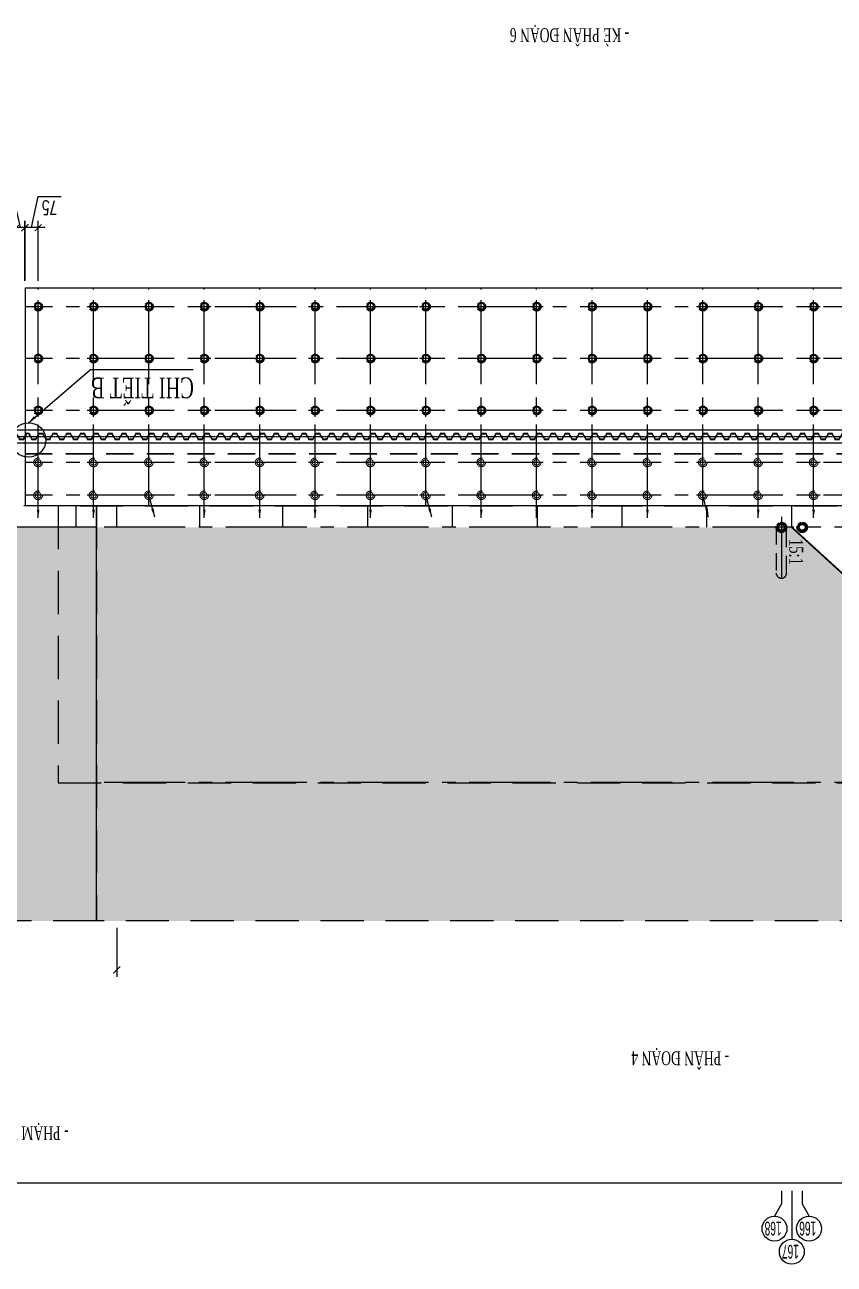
# Model space of a CAD drawing. Extents: x -57534 to 10615, y -13723 to 96319.
# Drawn here: x -40419 to -35743, y 45298 to 52462 of the extents above; entities that cross this region are included whole.
import ezdxf
from ezdxf.enums import TextEntityAlignment as Align

# ---------------------------------------------------------------- set-up
doc = ezdxf.new("R2010")
doc.units = 0
doc.header["$LTSCALE"] = 5
doc.header["$MEASUREMENT"] = 0
for name, pattern in [('CENTER', [2, 1.25, -0.25, 0.25, -0.25]), ('CENTER2', [1.125, 0.75, -0.125, 0.125, -0.125]), ('HIDDEN', [0.375, 0.25, -0.125])]:
    doc.linetypes.add(name, pattern=pattern)
doc.layers.get('0').update_dxf_attribs({"linetype": 'CONTINUOUS'})
doc.layers.get('DEFPOINTS').update_dxf_attribs({"linetype": 'CONTINUOUS'})
for name, color, linetype in [('BORDER', 2, 'CONTINUOUS'), ('CENTER', 9, 'CENTER2'), ('Coc', 2, 'CONTINUOUS'), ('Cochh', 7, 'CONTINUOUS'), ('Cu', 230, 'CONTINUOUS'), ('Dam', 4, 'CONTINUOUS'), ('DIMENSION', 4, 'CONTINUOUS'), ('HATCH', 7, 'CONTINUOUS'), ('HIDDEN', 4, 'HIDDEN'), ('Net vang', 2, 'CONTINUOUS'), ('STEEL', 1, 'CONTINUOUS'), ('TEXT', 3, 'CONTINUOUS')]:
    doc.layers.add(name, color=color, linetype=linetype)
doc.layers.add('Border k in', color=241, linetype='CONTINUOUS', lineweight=30, plot=False)
doc.layers.add('KHUAT', color=235, linetype='HIDDEN', lineweight=18)
doc.styles.add('DIM', font='romans.shx', dxfattribs={"width": 0.65})
doc.styles.get("Standard").update_dxf_attribs({"font": 'vn_vni.shx', "width": 0.9})
doc.styles.add('THUONG', font='vntimeh.shx', dxfattribs={"width": 0.65})
doc.dimstyles.new('1-400', dxfattribs={"dimscale": 400, "dimtxt": 0.22, "dimasz": 0.12, "dimexe": 0.1, "dimexo": 0.1, "dimgap": 0.08, "dimtad": 1, "dimdec": 0, "dimzin": 0, "dimdsep": 46, "dimtxsty": 'DIM', "dimblk": 'ARCHTICK', "dimcen": 0.15, "dimdle": 0.1, "dimclrd": 4, "dimclre": 7, "dimclrt": 2, "dimaunit": 1, "dimadec": 0, "dimazin": 0, "dimtfac": 1, "dimtdec": 0, "dimtix": 1, "dimtmove": 1, "dimatfit": 3, "dimfxl": 1, "dimtolj": 1, "dimtzin": 0, "dimarcsym": 0})
doc.dimstyles.new('400.Ph', dxfattribs={"dimscale": 400, "dimtxt": 0.2, "dimasz": 0.1, "dimexe": 0.1, "dimexo": 0.1, "dimgap": 0.06, "dimtad": 1, "dimdec": 0, "dimzin": 0, "dimdsep": 46, "dimtxsty": 'DIM', "dimblk": 'ARCHTICK', "dimcen": 0.15, "dimdle": 0.1, "dimclrd": 256, "dimclre": 7, "dimclrt": 6, "dimadec": 0, "dimazin": 0, "dimtfac": 1, "dimtdec": 0, "dimtix": 1, "dimtmove": 0, "dimatfit": 3, "dimfxl": 1, "dimtolj": 1, "dimtzin": 0, "dimarcsym": 0})

# ---------------------------------------------------------------- blocks, each defined once
blk = doc.blocks.new('CocD500_HH')
at = {"layer": 'CENTER', "ltscale": 50}
for p, q in [((-37.5, 0), (37.5, 0)), ((0, 37.5), (0, -37.5))]:
    blk.add_line(p, q, dxfattribs=at)
at = {"layer": 'KHUAT', "ltscale": 100}
for radius in [25, 16]:
    blk.add_circle((0, 0), radius, dxfattribs=at)
blk = doc.blocks.new('_ArchTick')
at = {"color": 0, "linetype": 'ByBlock', "const_width": 0.15}
blk.add_lwpolyline([(-0.5, -0.5), (0.5, 0.5)], dxfattribs=at)
blk = doc.blocks.new('*D97')
at = {"layer": 'DEFPOINTS', "color": 0}
for p in [(-12849.1, 15143.5), (-50569.1, 13627.7), (-12849.1, 13627.7)]:
    blk.add_point(p, dxfattribs=at)
at = {"layer": 'DIMENSION', "lineweight": -2}
blk.add_line((-50609.1, 15143.5), (-12809.1, 15143.5), dxfattribs=at)
at = {"layer": 'DIMENSION', "color": 7, "lineweight": -2}
for p, q in [((-50569.1, 13667.7), (-50569.1, 15183.5)), ((-12849.1, 13667.7), (-12849.1, 15183.5))]:
    blk.add_line(p, q, dxfattribs=at)
at = {"layer": 'DIMENSION', "lineweight": -2, "xscale": 40, "yscale": 40, "zscale": 40, "rotation": 180}
blk.add_blockref('_ArchTick', (-50569.1, 15143.5), dxfattribs=at)
at = {"layer": 'DIMENSION', "lineweight": -2, "xscale": 40, "yscale": 40, "zscale": 40}
blk.add_blockref('_ArchTick', (-12849.1, 15143.5), dxfattribs=at)
at = {"layer": 'DIMENSION', "color": 6, "insert": (-31669.1, 15207.5), "char_height": 80, "attachment_point": 5, "style": 'DIM'}
blk.add_mtext('\\A1;37720', dxfattribs=at)
blk = doc.blocks.new('cocbs')
at = {"layer": 'Coc'}
h = blk.add_hatch(color=256, dxfattribs=at)
h.paths.add_polyline_path([(-46596.3, 9805.7), (-46596.3, 9796.7, -0.414214), (-46580.3, 9780.7), (-46571.3, 9780.7, 0.414214)])
h.paths.add_polyline_path([(-46571.3, 9780.7), (-46580.3, 9780.7, -0.414214), (-46596.3, 9764.7), (-46596.3, 9755.7, 0.414214)])
h.paths.add_polyline_path([(-46612.3, 9780.7), (-46621.3, 9780.7, 0.414214), (-46596.3, 9755.7), (-46596.3, 9764.7, -0.414214)])
h.paths.add_polyline_path([(-46596.3, 9796.7), (-46596.3, 9805.7, 0.414214), (-46621.3, 9780.7), (-46612.3, 9780.7, -0.414214)])
at = {"layer": 'Coc', "color": 8, "linetype": 'HIDDEN', "ltscale": 50}
for radius in [25, 16]:
    blk.add_circle((-46596.3, 9780.7), radius, dxfattribs=at)
at = {"layer": 'Cochh', "linetype": 'CENTER', "ltscale": 25}
for p, q in [((-46596.3, 9818.2), (-46596.3, 9743.2)), ((-46633.8, 9780.7), (-46558.8, 9780.7))]:
    blk.add_line(p, q, dxfattribs=at)
blk = doc.blocks.new('*D212')
at = {"layer": 'DEFPOINTS', "color": 0}
for p in [(-20056.1, 9967.7), (-19981.1, 9967.7), (-19981.1, 9620.6)]:
    blk.add_point(p, dxfattribs=at)
at = {"layer": 'DIMENSION', "color": 7, "lineweight": -2}
for p, q in [((-20056.1, 9927.7), (-20056.1, 9580.6)), ((-19981.1, 9927.7), (-19981.1, 9580.6))]:
    blk.add_line(p, q, dxfattribs=at)
at = {"layer": 'DIMENSION', "lineweight": -2}
for p, q in [((-20096.1, 9620.6), (-19941.1, 9620.6)), ((-20018.6, 9620.6), (-20056.2, 9440.5)), ((-20056.2, 9440.5), (-20188.4, 9440.5))]:
    blk.add_line(p, q, dxfattribs=at)
at = {"layer": 'DIMENSION', "lineweight": -2, "xscale": 40, "yscale": 40, "zscale": 40, "rotation": 180}
blk.add_blockref('_ArchTick', (-20056.1, 9620.6), dxfattribs=at)
at = {"layer": 'DIMENSION', "lineweight": -2, "xscale": 40, "yscale": 40, "zscale": 40}
blk.add_blockref('_ArchTick', (-19981.1, 9620.6), dxfattribs=at)
at = {"layer": 'DIMENSION', "color": 6, "insert": (-20122.3, 9504.5), "char_height": 80, "attachment_point": 5, "style": 'DIM'}
blk.add_mtext('\\A1;75', dxfattribs=at)
blk = doc.blocks.new('*D213')
at = {"layer": 'DEFPOINTS', "color": 0}
for p in [(-19979.1, 9967.7), (-19929.1, 9967.7), (-19929.1, 9620.6)]:
    blk.add_point(p, dxfattribs=at)
at = {"layer": 'DIMENSION', "color": 7, "lineweight": -2}
for p, q in [((-19979.1, 9927.7), (-19979.1, 9580.6)), ((-19929.1, 9927.7), (-19929.1, 9580.6))]:
    blk.add_line(p, q, dxfattribs=at)
at = {"layer": 'DIMENSION', "lineweight": -2}
for p, q in [((-20019.1, 9620.6), (-19889.1, 9620.6)), ((-19954.1, 9620.6), (-19914.7, 9440.6)), ((-19914.7, 9440.6), (-19782.5, 9440.6))]:
    blk.add_line(p, q, dxfattribs=at)
at = {"layer": 'DIMENSION', "lineweight": -2, "xscale": 40, "yscale": 40, "zscale": 40, "rotation": 180}
blk.add_blockref('_ArchTick', (-19979.1, 9620.6), dxfattribs=at)
at = {"layer": 'DIMENSION', "lineweight": -2, "xscale": 40, "yscale": 40, "zscale": 40}
blk.add_blockref('_ArchTick', (-19929.1, 9620.6), dxfattribs=at)
at = {"layer": 'DIMENSION', "color": 6, "insert": (-19848.6, 9504.6), "char_height": 80, "attachment_point": 5, "style": 'DIM'}
blk.add_mtext('\\A1;50', dxfattribs=at)
blk = doc.blocks.new('Cu thep kieu IVL')
at = {"layer": 'CENTER'}
for p, q in [((-20, 19.2), (-20, 14.8)), ((20, 19.2), (20, 14.8))]:
    blk.add_line(p, q, dxfattribs=at)
at = {"layer": 'Cu'}
blk.add_lwpolyline([(-11.6, 2.3, 0.331206), (-10.7, 1.6), (10.7, 1.6, 0.331206), (11.6, 2.3), (18.1, 18.4, -0.331206), (19.1, 19.2), (20.3, 19.2, -0.223582), (21.5, 18.6, -0.452935), (21.1, 16.7), (20, 16.2, -0.518485), (19.2, 16.4, -0.300037), (19.7, 16.9), (20.7, 17.4, 0.427626), (20.8, 18.1, 0.215462), (20.3, 18.4), (19.5, 18.4, 0.331206), (18.7, 17.8), (13.4, 1.3, -0.331206), (11.7, 0), (-11.7, 0, -0.331206), (-13.4, 1.3), (-18.7, 17.8, 0.331206), (-19.5, 18.4), (-20.3, 18.4, 0.215462), (-20.8, 18.1, 0.427626), (-20.7, 17.4), (-19.7, 16.9, -0.300037), (-19.2, 16.4, -0.518485), (-20, 16.2), (-21.1, 16.7, -0.452935), (-21.5, 18.6, -0.223582), (-20.3, 19.2), (-19.1, 19.2, -0.331206), (-18.1, 18.4)], format="xyb", close=True, dxfattribs=at)
blk = doc.blocks.new('Cu PD6')
at = {"layer": 'STEEL', "extrusion": (0, 0, -1), "zscale": -1, "rotation": 180}
for p in [(3132.5, 0), (3052.5, 0), (2972.5, 0), (2892.5, 0), (2812.5, 0), (2732.5, 0), (2652.5, 0), (2572.5, 0), (2492.5, 0), (2412.5, 0), (2332.5, 0), (2252.5, 0), (2172.5, 0), (2092.5, 0), (2012.5, 0), (1932.5, 0), (1852.5, 0), (1772.5, 0), (1692.5, 0), (1612.5, 0), (1532.5, 0), (1452.5, 0), (1372.5, 0), (1292.5, 0), (1212.5, 0), (1132.5, 0), (1052.5, 0), (972.5, 0), (892.5, 0), (812.5, 0), (732.5, 0), (652.5, 0), (572.5, 0), (492.5, 0), (412.5, 0), (332.5, 0), (252.5, 0), (172.5, 0), (92.5, 0), (12.5, 0), (-67.5, 0), (-147.5, 0), (-227.5, 0), (-307.5, 0), (-387.5, 0), (-467.5, 0), (-547.5, 0), (-627.5, 0), (-707.5, 0), (-787.5, 0), (-867.5, 0), (-947.5, 0), (-1027.5, 0), (-1107.5, 0), (-1187.5, 0), (-1267.5, 0), (-1347.5, 0), (-1427.5, 0), (-1507.5, 0), (-1587.5, 0), (-1667.5, 0), (-1747.5, 0), (-1827.5, 0), (-1907.5, 0), (-1987.5, 0), (-2067.5, 0), (-2147.5, 0), (-2227.5, 0), (-2307.5, 0), (-2387.5, 0), (-2467.5, 0), (-2547.5, 0), (-2627.5, 0), (-2707.5, 0), (-2787.5, 0), (-2867.5, 0), (-2947.5, 0), (-3027.5, 0), (-3107.5, 0), (-3187.5, 0), (-3267.5, 0), (-3347.5, 0), (-3427.5, 0), (-3507.5, 0), (-3587.5, 0), (-3667.5, 0), (-3747.5, 0), (-3827.5, 0), (-3907.5, 0), (-3987.5, 0)]:
    blk.add_blockref('Cu thep kieu IVL', p, dxfattribs=at)
at = {"layer": 'STEEL', "extrusion": (0, 0, -1), "zscale": -1}
for p in [(3092.5, -34), (3012.5, -34), (2932.5, -34), (2852.5, -34), (2772.5, -34), (2692.5, -34), (2612.5, -34), (2532.5, -34), (2452.5, -34), (2372.5, -34), (2292.5, -34), (2212.5, -34), (2132.5, -34), (2052.5, -34), (1972.5, -34), (1892.5, -34), (1812.5, -34), (1732.5, -34), (1652.5, -34), (1572.5, -34), (1492.5, -34), (1412.5, -34), (1332.5, -34), (1252.5, -34), (1172.5, -34), (1092.5, -34), (1012.5, -34), (932.5, -34), (852.5, -34), (772.5, -34), (692.5, -34), (612.5, -34), (532.5, -34), (452.5, -34), (372.5, -34), (292.5, -34), (212.5, -34), (132.5, -34), (52.5, -34), (-27.5, -34), (-107.5, -34), (-187.5, -34), (-267.5, -34), (-347.5, -34), (-427.5, -34), (-507.5, -34), (-587.5, -34), (-667.5, -34), (-747.5, -34), (-827.5, -34), (-907.5, -34), (-987.5, -34), (-1067.5, -34), (-1147.5, -34), (-1227.5, -34), (-1307.5, -34), (-1387.5, -34), (-1467.5, -34), (-1547.5, -34), (-1627.5, -34), (-1707.5, -34), (-1787.5, -34), (-1867.5, -34), (-1947.5, -34), (-2027.5, -34), (-2107.5, -34), (-2187.5, -34), (-2267.5, -34), (-2347.5, -34), (-2427.5, -34), (-2507.5, -34), (-2587.5, -34), (-2667.5, -34), (-2747.5, -34), (-2827.5, -34), (-2907.5, -34), (-2987.5, -34), (-3067.5, -34), (-3147.5, -34), (-3227.5, -34), (-3307.5, -34), (-3387.5, -34), (-3467.5, -34), (-3547.5, -34), (-3627.5, -34), (-3707.5, -34), (-3787.5, -34), (-3867.5, -34), (-3947.5, -34)]:
    blk.add_blockref('Cu thep kieu IVL', p, dxfattribs=at)
blk = doc.blocks.new('Cu PD7')
at = {"layer": 'STEEL', "extrusion": (0, 0, -1), "zscale": -1, "rotation": 180}
for p in [(3377.2, 234.3), (3297.2, 234.3), (3217.2, 234.3), (3137.2, 234.3), (3057.2, 234.3), (2977.2, 234.3), (2897.2, 234.3), (2817.2, 234.3), (2737.2, 234.3), (2657.2, 234.3), (2577.2, 234.3), (2497.2, 234.3), (2417.2, 234.3), (2337.2, 234.3), (2257.2, 234.3), (2177.2, 234.3), (2097.2, 234.3), (2017.2, 234.3), (1937.2, 234.3), (1857.2, 234.3), (1777.2, 234.3), (1697.2, 234.3), (1617.2, 234.3), (1537.2, 234.3), (1457.2, 234.3), (1377.2, 234.3), (1297.2, 234.3), (1217.2, 234.3), (1137.2, 234.3), (1057.2, 234.3), (977.2, 234.3), (897.2, 234.3), (817.2, 234.3), (737.2, 234.3), (657.2, 234.3), (577.2, 234.3), (497.2, 234.3), (417.2, 234.3), (337.2, 234.3), (257.2, 234.3), (177.2, 234.3), (97.2, 234.3), (17.2, 234.3), (-62.8, 234.3), (-142.8, 234.3), (-222.8, 234.3), (-302.8, 234.3), (-382.8, 234.3), (-462.8, 234.3), (-542.8, 234.3), (-622.8, 234.3), (-702.8, 234.3), (-782.8, 234.3), (-862.8, 234.3), (-942.8, 234.3), (-1022.8, 234.3), (-1102.8, 234.3), (-1182.8, 234.3), (-1262.8, 234.3), (-1342.8, 234.3), (-1422.8, 234.3)]:
    blk.add_blockref('Cu thep kieu IVL', p, dxfattribs=at)
at = {"layer": 'STEEL', "extrusion": (0, 0, -1), "zscale": -1}
for p in [(3337.2, 200.3), (3257.2, 200.3), (3177.2, 200.3), (3097.2, 200.3), (3017.2, 200.3), (2937.2, 200.3), (2857.2, 200.3), (2777.2, 200.3), (2697.2, 200.3), (2617.2, 200.3), (2537.2, 200.3), (2457.2, 200.3), (2377.2, 200.3), (2297.2, 200.3), (2217.2, 200.3), (2137.2, 200.3), (2057.2, 200.3), (1977.2, 200.3), (1897.2, 200.3), (1817.2, 200.3), (1737.2, 200.3), (1657.2, 200.3), (1577.2, 200.3), (1497.2, 200.3), (1417.2, 200.3), (1337.2, 200.3), (1257.2, 200.3), (1177.2, 200.3), (1097.2, 200.3), (1017.2, 200.3), (937.2, 200.3), (857.2, 200.3), (777.2, 200.3), (697.2, 200.3), (617.2, 200.3), (537.2, 200.3), (457.2, 200.3), (377.2, 200.3), (297.2, 200.3), (217.2, 200.3), (137.2, 200.3), (57.2, 200.3), (-22.8, 200.3), (-102.8, 200.3), (-182.8, 200.3), (-262.8, 200.3), (-342.8, 200.3), (-422.8, 200.3), (-502.8, 200.3), (-582.8, 200.3), (-662.8, 200.3), (-742.8, 200.3), (-822.8, 200.3), (-902.8, 200.3), (-982.8, 200.3), (-1062.8, 200.3), (-1142.8, 200.3), (-1222.8, 200.3), (-1302.8, 200.3), (-1382.8, 200.3), (-1462.8, 200.3)]:
    blk.add_blockref('Cu thep kieu IVL', p, dxfattribs=at)
blk = doc.blocks.new('A$C7E87390C')
at = {"layer": 'DIMENSION'}
h = blk.add_hatch(dxfattribs=at)
h.set_pattern_fill('DOTS', color=8, scale=1000, style=0)
h.set_pattern_definition([(0, (51337.62, -5928.34), (31.25, 62.5), [0, -62.5])])
h.paths.add_polyline_path([(23517.5, 7424.4), (23517.5, 7699.4), (38488.5, 7699.4), (38488.5, 5424.4), (26927.5, 5424.4), (26407.5, 5899.4), (25917.5, 5899.4), (25457.5, 6363), (24998.6, 6382.1), (24477.5, 6899.4), (23577.5, 7424.4)])
at = {"layer": 'HATCH'}
h = blk.add_hatch(dxfattribs=at)
h.set_pattern_fill('ANSI31', color=256, scale=50, angle=-10, style=0)
h.set_pattern_definition([(35, (31404.4576, -15311.7244), (-3.5848527, 5.1197003), [])])
h.paths.add_polyline_path([(26838, 5429.6, 1), (26897.1, 5419.1, 1)])
h.paths.add_polyline_path([(26884.3, 5421.4, -1), (26850.8, 5427.3, -1)], flags=16)
h = blk.add_hatch(dxfattribs=at)
h.set_pattern_fill('ANSI31', color=256, scale=50, style=0)
h.set_pattern_definition([(45, (35056.3135, -14208.87), (-4.4194174, 4.4194174), [])])
h.paths.add_polyline_path([(26957.5, 5424.4, 1), (27017.5, 5424.4, 1)])
h.paths.add_polyline_path([(27004.5, 5424.4, -1), (26970.5, 5424.4, -1)], flags=16)
at = {"layer": 'BORDER'}
for p, q in [((31356.5, 5299.4), (24166.5, 5299.4)), ((31356.5, 5299.4), (24166.5, 5299.4)), ((31356.5, 4039.4), (31356.5, 5299.4)), ((31356.5, 4039.4), (24166.5, 4039.4))]:
    blk.add_line(p, q, dxfattribs=at)
blk.add_lwpolyline([(30944.5, 7699.4), (30944.5, 5299.4), (23400.5, 5299.4), (23400.5, 7699.4)], dxfattribs=at)
at = {"layer": 'Border k in', "linetype": 'HIDDEN', "ltscale": 125}
blk.add_line((31356.5, 4999.4), (24166.5, 4999.4), dxfattribs=at)
at = {"layer": 'CENTER', "ltscale": 125}
for p, q in [((23400.5, 6899.4), (30944.5, 6899.4)), ((26987.5, 5364.4), (26987.5, 5718.8)), ((23400.5, 5424.4), (30944.5, 5424.4)), ((26927.5, 5424.4), (26927.5, 5299.4)), ((27417.5, 5424.4), (27417.5, 5299.4)), ((27907.5, 5424.4), (27907.5, 5299.4)), ((28397.5, 5424.4), (28397.5, 5299.4)), ((28887.5, 5424.4), (28887.5, 5299.4)), ((29377.5, 5424.4), (29377.5, 5299.4)), ((29867.5, 5424.4), (29867.5, 5299.4)), ((30347.5, 5424.4), (30347.5, 5299.4)), ((30827.5, 5424.4), (30827.5, 5299.4)), ((30944.5, 5424.4), (38488.5, 5424.4)), ((31061.5, 5424.4), (31061.5, 5299.4)), ((24166.5, 5239.4), (31356.5, 5239.5)), ((26801.5, 5299.4), (26801.5, 4039.4)), ((27121.5, 5299.4), (27121.5, 4039.4)), ((27441.5, 5299.4), (27441.5, 4039.4)), ((27761.5, 5299.4), (27761.5, 4039.4)), ((28081.5, 5299.4), (28081.5, 4039.4)), ((28401.5, 5299.4), (28401.5, 4039.4)), ((28721.5, 5299.4), (28721.5, 4039.4)), ((29041.5, 5299.4), (29041.5, 4039.4)), ((29361.5, 5299.4), (29361.5, 4039.4)), ((29681.5, 5299.4), (29681.5, 4039.4)), ((30001.5, 5299.4), (30001.5, 4039.4)), ((30321.5, 5299.4), (30321.5, 4039.4)), ((30641.5, 5299.4), (30641.5, 4039.4)), ((30961.5, 5299.4), (30961.5, 4039.4)), ((31281.5, 5299.4), (31281.5, 4039.4)), ((24166.5, 5049.4), (31356.5, 5049.4)), ((24166.6, 4749.4), (31356.6, 4749.4)), ((24166.6, 4449.4), (31356.6, 4449.4)), ((24166.6, 4149.4), (31356.6, 4149.4))]:
    blk.add_line(p, q, dxfattribs=at)
at = {"layer": 'CENTER', "ltscale": 2}
blk.add_line((38390.7, 4899.5), (4509.5, 4899.5), dxfattribs=at)
at = {"layer": 'Cu', "color": 5}
for p, q in [((31325.6, 4898.3), (31324.6, 4898.9)), ((31325, 4899.6), (31326, 4899)), ((31325.4, 4901.3), (31326.6, 4901.3)), ((31326.1, 4900.5), (31325.4, 4900.5)), ((31332.3, 4883.4), (31326.9, 4899.9)), ((31327.5, 4900.6), (31334, 4884.8)), ((31335, 4884.1), (31348.1, 4884.1)), ((31349, 4884.8), (31355.5, 4900.6)), ((31356.2, 4899.9), (31350.8, 4883.4)), ((31356.5, 4901.3), (31357.7, 4901.3)), ((31357.7, 4900.5), (31356.9, 4900.5)), ((31357.1, 4899), (31358.1, 4899.6)), ((31358.5, 4898.9), (31357.4, 4898.3))]:
    blk.add_line(p, q, dxfattribs=at)
for centre, radius, start, end in [((31325.2, 4900), 1.28, 143.2363, 240.70598), ((31325.3, 4899.7), 1.54, 88.88358, 139.29578), ((31325.2, 4900), 0.477, 146.34087, 238.95208), ((31325.3, 4899.7), 0.739, 88.3889, 137.02551), ((31326, 4898.7), 0.52, 229.99422, 339.61843), ((31325.8, 4898.4), 0.619, 9.55831, 76.36308), ((31326.1, 4899.7), 0.8, 16.69924, 90), ((31326.6, 4900.3), 1, 16.69924, 90), ((31334, 4883.9), 1.8, 196.69924, 270), ((31335, 4885.1), 1, 196.69924, 270), ((31348.1, 4885.1), 1, 270, 343.30076), ((31349.1, 4883.9), 1.8, 270, 343.30076), ((31356.5, 4900.3), 1, 90, 163.30076), ((31356.9, 4899.7), 0.8, 90, 163.30076), ((31357.2, 4898.4), 0.619, 103.63692, 170.44169), ((31357.1, 4898.7), 0.52, 200.38157, 310.00578), ((31357.7, 4899.7), 1.54, 40.70422, 91.11642), ((31357.7, 4899.7), 0.739, 42.97449, 91.6111), ((31357.9, 4900), 0.477, 301.04792, 33.65913)]:
    blk.add_arc(centre, radius, start, end, dxfattribs=at)
at = {"layer": 'Dam', "ltscale": 200}
for p, q in [((38260.7, 4936.9), (4550.5, 4936.9)), ((38182.5, 4861.9), (4550.5, 4861.9))]:
    blk.add_line(p, q, dxfattribs=at)
at = {"layer": 'DIMENSION', "color": 7}
blk.add_line((30827.5, 7739.4), (30827.5, 8023.1), dxfattribs=at)
at = {"layer": 'DIMENSION'}
blk.add_line((31334, 4882.1), (31349.1, 4882.1), dxfattribs=at)
at = {"layer": 'DIMENSION', "const_width": 1.5}
blk.add_lwpolyline([(31334, 4881.3), (31349.1, 4881.3)], dxfattribs=at)
at = {"layer": 'HIDDEN', "ltscale": 200}
for points in [[(23400.5, 7699.4), (30944.5, 7699.4)], [(30944.5, 7699.4), (38488.5, 7699.4)], [(38488.5, 7699.4), (38488.5, 5299.4), (30944.5, 5299.4), (30944.5, 7699.4)]]:
    blk.add_lwpolyline(points, dxfattribs=at)
at = {"layer": 'HIDDEN', "ltscale": 100, "const_width": 10}
blk.add_lwpolyline([(23457.5, 7424.4), (23577.5, 7424.4), (23997.5, 6901.4), (24477.5, 6899.4), (24998.6, 6382.1), (25456.6, 6363.9), (25917.5, 5899.4), (26407.5, 5899.4), (26927.5, 5424.4)], dxfattribs=at)
at = {"layer": 'HIDDEN', "ltscale": 200}
blk.add_lwpolyline([(17664.5, 5301.4), (31166.5, 5301.4), (31166.5, 6901.4), (17664.5, 6901.4)], close=True, dxfattribs=at)
at = {"layer": 'HIDDEN', "ltscale": 80}
blk.add_lwpolyline([(27017.5, 5424.4), (27017.5, 5688.8, 1), (26957.5, 5688.8), (26957.5, 5424.4)], format="xyb", dxfattribs=at)
for centre, radius in [((26867.5, 5424.4), 30), ((26987.5, 5424.4), 30), ((26867.5, 5424.4), 17), ((26987.5, 5424.4), 17)]:
    blk.add_circle(centre, radius, dxfattribs=at)
at = {"layer": 'Net vang'}
for p, q in [((26927.5, 9259), (26927.5, 9539.8)), ((26867.5, 9334.1), (26827.5, 9405.9)), ((26987.5, 9334.1), (27027.5, 9405.9)), ((26867.5, 9259), (26867.5, 9334.1)), ((26987.5, 9259), (26987.5, 9334.1))]:
    blk.add_line(p, q, dxfattribs=at)
for centre in [(26927.5, 9611.8), (26827.5, 9477.9), (27027.5, 9477.9)]:
    blk.add_circle(centre, 72, dxfattribs=at)
at = {"layer": 'TEXT'}
blk.add_circle((31337.3, 4919.8), 100, dxfattribs=at)
at = {"layer": 'Coc'}
for p in [(73397.8, -5031.4), (73717.8, -5031.4), (74037.8, -5031.4), (74357.8, -5031.4), (74677.8, -5031.4), (74997.8, -5031.4), (75317.8, -5031.4), (75637.8, -5031.4), (75957.8, -5031.4), (76277.8, -5031.4), (76597.8, -5031.4), (76917.8, -5031.4), (77237.8, -5031.4), (77557.8, -5031.4), (77877.8, -5031.4), (73397.8, -5331.4), (73717.8, -5331.4), (74037.8, -5331.4), (74357.8, -5331.4), (74677.8, -5331.4), (74997.8, -5331.4), (75317.8, -5331.4), (75637.8, -5331.4), (75957.8, -5331.4), (76277.8, -5331.4), (76597.8, -5331.4), (76917.8, -5331.4), (77237.8, -5331.4), (77557.8, -5331.4), (77877.8, -5331.4), (73397.8, -5631.4), (73717.8, -5631.4), (74037.8, -5631.4), (74357.8, -5631.4), (74677.8, -5631.4), (74997.8, -5631.4), (75317.8, -5631.4), (75637.8, -5631.4), (75957.8, -5631.4), (76277.8, -5631.4), (76597.8, -5631.4), (76917.8, -5631.4), (77237.8, -5631.4), (77557.8, -5631.4), (77877.8, -5631.4)]:
    blk.add_blockref('cocbs', p, dxfattribs=at)
at = {"layer": 'DIMENSION', "xscale": 40, "yscale": 40, "zscale": 40}
blk.add_blockref('_ArchTick', (30827.5, 7983.1), dxfattribs=at)
at = {"layer": 'DIMENSION'}
for name, p in [('Cu PD6', (27318, 4916.5)), ('Cu PD7', (34754.8, 4682.1))]:
    blk.add_blockref(name, p, dxfattribs=at)
at = {"layer": 'HATCH'}
for p in [(26801.5, 5239.4), (27121.5, 5239.4), (27441.5, 5239.4), (27761.5, 5239.4), (28081.5, 5239.4), (28401.5, 5239.4), (28721.5, 5239.4), (29041.5, 5239.4), (29361.5, 5239.4), (29681.5, 5239.4), (30001.5, 5239.4), (30321.5, 5239.4), (30641.5, 5239.4), (30961.5, 5239.4), (31281.5, 5239.4), (26801.5, 5049.4), (27121.5, 5049.4), (27441.5, 5049.4), (27761.5, 5049.4), (28081.5, 5049.4), (28401.5, 5049.4), (28721.5, 5049.4), (29041.5, 5049.4), (29361.5, 5049.4), (29681.5, 5049.4), (30001.5, 5049.4), (30321.5, 5049.4), (30641.5, 5049.4), (30961.5, 5049.4), (31281.5, 5049.4)]:
    blk.add_blockref('CocD500_HH', p, dxfattribs=at)
at = {"layer": 'TEXT', "width": 0.55}
for s, p in [('167', (26935.3, 9611.8)), ('166', (26835.3, 9477.9)), ('168', (27035.3, 9477.9))]:
    blk.add_text(s, height=80, dxfattribs=at).set_placement(p, align=Align.MIDDLE)
at = {"layer": 'TEXT', "style": 'THUONG', "width": 0.65}
blk.add_text('- ph¹m vi cÇu tµu hoµn thiÖn giai ®o¹n 2', height=80, dxfattribs=at).set_placement((31972.9, 8930.6), align=Align.MIDDLE)
for s, height, p in [('- ph©n ®o¹n 4', 80, (27289.3, 8453.5)), ('chi tiÕt b', 120, (30381.6, 4558.7)), ('- KÌ ph©n ®o¹n 6', 80, (27866.9, 2540.1))]:
    blk.add_text(s, height=height, dxfattribs=at).set_placement(p)
at = {"layer": 'TEXT', "style": 'THUONG', "width": 0.7}
blk.add_text('15:1', height=80, rotation=90, dxfattribs=at).set_placement((26965.7, 5491.5), align=Align.BOTTOM_LEFT)
at = {"layer": 'DIMENSION'}
dim = blk.add_linear_dim(base=(38488.5, 9215.1), p1=(768.5, 7699.4), p2=(38488.5, 7699.4), dimstyle='400.Ph', dxfattribs=at)
dim.commit()
dim.dimension.update_dxf_attribs({"geometry": '*D97', "text_midpoint": (19668.5, 9215.1), "dimtype": 128, "insert": (51337.6, -5928.3)})
for base, p1, p2, picture, middle in [((31356.5, 3692.2), (31281.5, 4039.4), (31356.5, 4039.4), '*D212', (31257.5, 3512.2)), ((31408.5, 3692.2), (31358.5, 4039.4), (31408.5, 4039.4), '*D213', (31446.9, 3512.2))]:
    dim = blk.add_linear_dim(base=base, p1=p1, p2=p2, dimstyle='400.Ph', override={"dimtmove": 1}, dxfattribs=at)
    dim.commit()
    dim.dimension.update_dxf_attribs({"geometry": picture, "text_midpoint": middle, "dimtype": 128, "insert": (51337.6, -5928.3)})
at = {"layer": 'TEXT'}
for points, override in [([(26801.5, 5369.8), (26801.5, 5239.4)], {"dimgap": 0.08, "dimtad": 0}), ([(27121.5, 5369.8), (27121.5, 5239.4)], {"dimgap": 0.08, "dimtad": 0}), ([(27407.8, 5365.3), (27441.5, 5239.4)], {"dimgap": 0.08, "dimtad": 0}), ([(27761.5, 5369.8), (27761.5, 5239.4)], {"dimgap": 0.08, "dimtad": 0}), ([(28081.5, 5369.8), (28081.5, 5239.4)], {"dimgap": 0.08, "dimtad": 0}), ([(28401.5, 5369.8), (28401.5, 5239.4)], {"dimgap": 0.08, "dimtad": 0}), ([(28721.5, 5369.8), (28721.5, 5239.4)], {"dimgap": 0.08, "dimtad": 0}), ([(29007.8, 5365.3), (29041.5, 5239.4)], {"dimgap": 0.08, "dimtad": 0}), ([(29361.5, 5369.8), (29361.5, 5239.4)], {"dimgap": 0.08, "dimtad": 0}), ([(29681.5, 5369.8), (29681.5, 5239.4)], {"dimgap": 0.08, "dimtad": 0}), ([(30001.5, 5369.8), (30001.5, 5239.4)], {"dimgap": 0.08, "dimtad": 0}), ([(30321.5, 5369.8), (30321.5, 5239.4)], {"dimgap": 0.08, "dimtad": 0}), ([(30607.8, 5365.3), (30641.5, 5239.4)], {"dimgap": 0.08, "dimtad": 0}), ([(30961.5, 5369.8), (30961.5, 5239.4)], {"dimgap": 0.08, "dimtad": 0}), ([(31281.5, 5369.8), (31281.5, 5239.4)], {"dimgap": 0.08, "dimtad": 0}), ([(31337.3, 4819.8), (30979.8, 4512.3), (30386.1, 4512.3)], {"dimtad": 0})]:
    blk.add_leader(points, dimstyle='1-400', override=override, dxfattribs=at)

msp = doc.modelspace()

# ---------------------------------------------------------------- block references
at = {"layer": 'DIMENSION', "ltscale": 5, "rotation": 180}
msp.add_blockref('A$C7E87390C', (-9060.5, 54981.5), dxfattribs=at)

doc.saveas('drawing.dxf')
